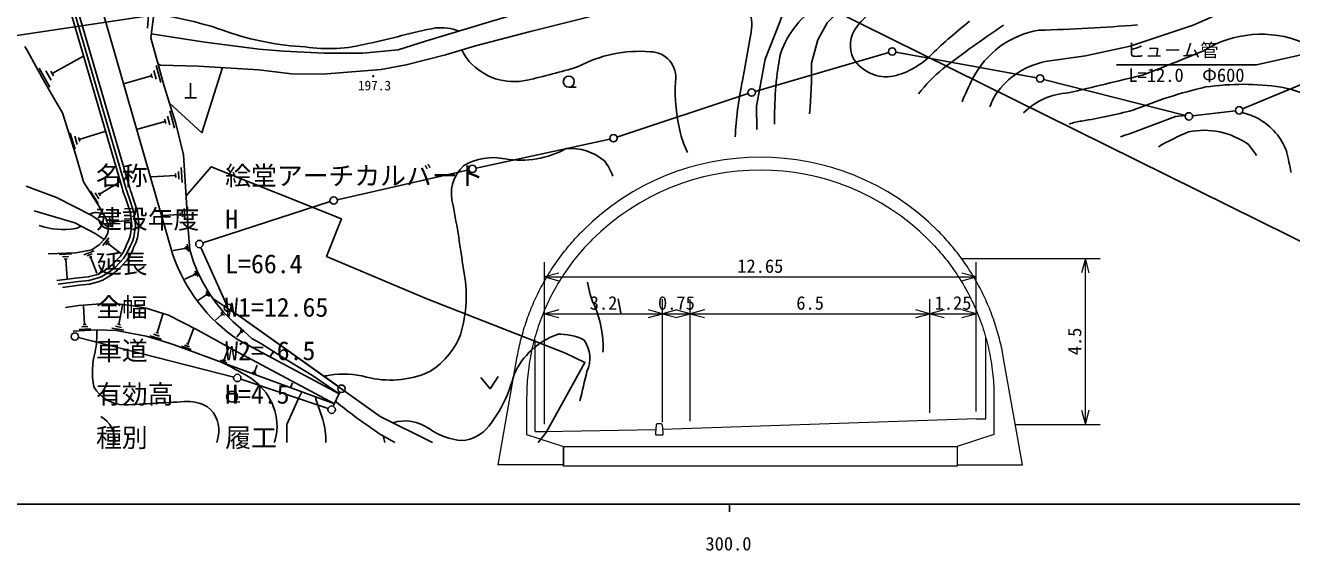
# Model space of a CAD drawing. Units: millimetres, scale not verified, with parts at other scales. Extents: x 40000 to 680000, y 20000 to 380000.
# Drawn here: x 272576 to 444150, y 198715 to 269942 of the extents above; entities that cross this region are included whole.
import ezdxf
from ezdxf.enums import TextEntityAlignment as Align

# ---------------------------------------------------------------- set-up
doc = ezdxf.new("R2010")
doc.units = ezdxf.units.MM
doc.header["$LTSCALE"] = 1000
for name, color, linetype, lineweight in [('M-BGD', 7, 'Continuous', 25), ('M-STR-HTXT', 7, 'Continuous', 13), ('M-TTL-BAND', 7, 'Continuous', 25)]:
    doc.layers.add(name, color=color, linetype=linetype, lineweight=lineweight)
doc.styles.add('ＭＳ ゴシック', font='')
doc.styles.get('ＭＳ ゴシック').set_extended_font_data('MS Gothic')

msp = doc.modelspace()

# ---------------------------------------------------------------- linework, layer by layer
at = {"layer": 'M-BGD'}
for p, q in [((275343, 286854), (286637, 248186)), ((279852, 282897), (292581, 238826)), ((258631, 266659), (337337, 278458)), ((289358, 272528), (289122, 269559)), ((472555, 227203), (381554, 272215)), ((439399, 264600), (461534, 269521)), ((371464, 260974), (389553, 266258)), ((390525, 266308), (409569, 262819)), ((276225, 263419), (280369, 265730)), ((290285, 264496), (290928, 262203)), ((420399, 264600), (439399, 264600)), ((275911, 261546), (274467, 264136)), ((276068, 262483), (275346, 263778)), ((276406, 263095), (276045, 263743)), ((289689, 263092), (286019, 262063)), ((289608, 263379), (289769, 262806)), ((289987, 263794), (290308, 262647)), ((319689, 263016), (319737, 263069)), ((410545, 262606), (429746, 257720)), ((437505, 258608), (448521, 263218)), ((294972, 260118), (294972, 262087)), ((346208, 261560), (347208, 261560)), ((294185, 260118), (295759, 260118)), ((352738, 254787), (370509, 260676)), ((291838, 257630), (292166, 256462)), ((292142, 258346), (292797, 256009)), ((430727, 257656), (436547, 258356)), ((291534, 256915), (287795, 255867)), ((291452, 257207), (291616, 256623)), ((279320, 253128), (278663, 255305)), ((279591, 253804), (279262, 254892)), ((279944, 254207), (279780, 254752)), ((279862, 254479), (283346, 255530)), ((333640, 250579), (351775, 254524)), ((293704, 250668), (293831, 248609)), ((292944, 249588), (289651, 249384)), ((292928, 249845), (292960, 249330)), ((293324, 250128), (293388, 249098)), ((314840, 246303), (332664, 250362)), ((282458, 245767), (281426, 247470)), ((282540, 246399), (282025, 247250)), ((282752, 246818), (282494, 247244)), ((282623, 247031), (285347, 248680)), ((296635, 240441), (313877, 246038)), ((284098, 242602), (283981, 243930)), ((293559, 244313), (291148, 244161)), ((293547, 244501), (293571, 244124)), ((293836, 244708), (293884, 243955)), ((294114, 245104), (294209, 243597)), ((284334, 242957), (284275, 243621)), ((284585, 243147), (284555, 243479)), ((284570, 243313), (286694, 243500)), ((283076, 240092), (283875, 241118)), ((283481, 240188), (283881, 240702)), ((283786, 240157), (283986, 240414)), ((283886, 240285), (285528, 239007)), ((286834, 241773), (286844, 241772)), ((294517, 240273), (294688, 239265)), ((277175, 238859), (278832, 238972)), ((277612, 238556), (278441, 238612)), ((280500, 238841), (281894, 239369)), ((280954, 238694), (281651, 238958)), ((281234, 238481), (281583, 238614)), ((281408, 238548), (282254, 236318)), ((294199, 239700), (292586, 239426)), ((294178, 239826), (294221, 239574)), ((294358, 239987), (294444, 239483)), ((299832, 232089), (296364, 239831)), ((277842, 238239), (278256, 238267)), ((278049, 238253), (278230, 235601)), ((295449, 236129), (294192, 235537)), ((295403, 236227), (295496, 236031)), ((295514, 236400), (295699, 236006)), ((295579, 236670), (295949, 235884)), ((296988, 233421), (297096, 233252)), ((297068, 233592), (297285, 233255)), ((297094, 233847), (297529, 233174)), ((280609, 229382), (280466, 231920)), ((285246, 229394), (285733, 231998)), ((297042, 233336), (295965, 232641)), ((290442, 228249), (291207, 230798)), ((299136, 230692), (298335, 229986)), ((299081, 230755), (299191, 230630)), ((299115, 231119), (299557, 230618)), ((299126, 230905), (299346, 230655)), ((314995, 220962), (300444, 231342)), ((281437, 228792), (279851, 228703)), ((281023, 229087), (280230, 229042)), ((280807, 229393), (280411, 229371)), ((285939, 228591), (284311, 228895)), ((285592, 228993), (284779, 229145)), ((285450, 229356), (285043, 229432)), ((290641, 228189), (290243, 228308)), ((294582, 226731), (295347, 228813)), ((301733, 228315), (301216, 227722)), ((301678, 228625), (302048, 228301)), ((301687, 228355), (301780, 228274)), ((301706, 228470), (301891, 228308)), ((279782, 227634), (300809, 222254)), ((291047, 227372), (289454, 227851)), ((290745, 227810), (289948, 228050)), ((294812, 226351), (294161, 226590)), ((294745, 226671), (294419, 226791)), ((301420, 227311), (315088, 219995)), ((295042, 225971), (293740, 226449)), ((299684, 224686), (299453, 224771)), ((299569, 224729), (300111, 226206)), ((300712, 225988), (314454, 218632)), ((306039, 225435), (305815, 225071)), ((305981, 225596), (306209, 225456)), ((306010, 225515), (306124, 225445)), ((306010, 225452), (306067, 225417)), ((299895, 224190), (298971, 224529)), ((299732, 224459), (299270, 224629)), ((303726, 223019), (303596, 223066)), ((303661, 223042), (303965, 223871)), ((301767, 221971), (313610, 217995)), ((303844, 222740), (303326, 222930)), ((303753, 222891), (303494, 222986)), ((308587, 220999), (308758, 221464)), ((308703, 220957), (308471, 221042)), ((314295, 218290), (315192, 220218)), ((300623, 218863), (301622, 218903)), ((321041, 214292), (321299, 213375))]:
    msp.add_line(p, q, dxfattribs=at)
for points in [[(257400, 295364), (259052, 295580), (260336, 295701), (262403, 295717), (263377, 295534), (264249, 295343), (265291, 295121), (265801, 294924), (267377, 294190), (268028, 293821), (269058, 293205), (269923, 292616), (270732, 291958), (271257, 291388), (271874, 290729), (272514, 289893), (272958, 289241), (273454, 288433), (273877, 287600), (274396, 286529), (285675, 247913)], [(270268, 292980), (271076, 292323), (271623, 291728), (272256, 291052), (272920, 290186), (273378, 289513), (273891, 288677), (274325, 287822), (274864, 286709), (286156, 248049)], [(408051, 284289), (405779, 283465), (402012, 281943), (397093, 280742), (392810, 279438), (391797, 278741), (389482, 278337), (368808, 276884), (361177, 276152), (353216, 275147), (345044, 273207), (335778, 270522), (326812, 267801), (323070, 266602), (318305, 266151), (313068, 266153), (307585, 266424), (304247, 266721), (296883, 267653), (289637, 268796)], [(290538, 264741), (290877, 264558), (295979, 264410), (304225, 263912), (308656, 263376), (312836, 263300), (320801, 263966), (324192, 264570), (329485, 265954), (333566, 267161), (341020, 269087), (348256, 270911), (356138, 272953), (361179, 273894), (368565, 274292), (376125, 274336), (382871, 274669), (390701, 274773), (394696, 275266), (400730, 276543), (408287, 278712), (416473, 281469), (419340, 282402)], [(455526, 268228), (454940, 268692), (452283, 271161), (450100, 272797), (448089, 274002), (445733, 274347), (442906, 274534), (439592, 273876), (430801, 269975), (422262, 267109), (416232, 265816), (410733, 265016)], [(315088, 219995), (311495, 222483), (307826, 224667), (304592, 226759), (303268, 227502), (302166, 228486), (300720, 229726), (299422, 231048), (298311, 232468), (297573, 233506), (296725, 234944), (295984, 236354), (295350, 237868), (294850, 239482), (294643, 242304), (294018, 252394), (292974, 256625), (291382, 261674), (289568, 268266), (290274, 273684)], [(371707, 255806), (371704, 255876), (371631, 258989), (372805, 265369), (374760, 270291), (375423, 272130), (375738, 273004), (375838, 274334)], [(379081, 264814), (379928, 267951), (381235, 270286), (383630, 272638)], [(272502, 267081), (272909, 266399), (274058, 264303), (275046, 262522), (276580, 259845), (277619, 258074), (279422, 252325), (280445, 248704), (282458, 245582), (283525, 243701), (283835, 242800), (283744, 241775), (283343, 240977), (282629, 240220), (282185, 239896), (281608, 239486), (280897, 239387), (279399, 239086), (275676, 238957)], [(292084, 259448), (296498, 255386), (299297, 264210)], [(429746, 257720), (428401, 257574), (422177, 255242)], [(294363, 246829), (297753, 250774), (315402, 243726), (313401, 238616), (326973, 232871), (345783, 225487), (348398, 224230), (343154, 214737), (342070, 213375)], [(272706, 248148), (276813, 246576), (281597, 244171), (283820, 242627)], [(286127, 246531), (286806, 244503), (286985, 242774), (286784, 241345), (286618, 240839), (286302, 240191), (286162, 239783), (285778, 239077), (285491, 238622), (284446, 237543), (283747, 236973), (283147, 236595), (282638, 236308), (282161, 236133), (281099, 235854), (279734, 235699), (276849, 235327)], [(286598, 246700), (287297, 244609), (287489, 242765), (287273, 241231), (287082, 240650), (286765, 239999), (286621, 239581), (286209, 238824), (285886, 238311), (284785, 237174), (284040, 236567), (283403, 236165), (282849, 235853), (282311, 235655), (281191, 235361), (279794, 235203), (277005, 234843)], [(287069, 246868), (287789, 244716), (287993, 242756), (287762, 241117), (287547, 240462), (287228, 239807), (287080, 239378), (286641, 238571), (286281, 238001), (285124, 236804), (284332, 236160), (283660, 235736), (283059, 235397), (282461, 235178), (281284, 234868), (279854, 234707), (277591, 234414)], [(283277, 240906), (282059, 241701), (279262, 243164), (273791, 244791)], [(300712, 225988), (295958, 228610), (291971, 230665), (288941, 231609), (287203, 231898), (285066, 232191), (282164, 232140), (279809, 231973), (278029, 231677)], [(297989, 232921), (299320, 232019), (302066, 230185), (320665, 216918), (327743, 213375)], [(314454, 218632), (292743, 226602), (290950, 227193), (288968, 227788), (286802, 228226), (284934, 228575), (282243, 228637), (279069, 228459)], [(336641, 222310), (335544, 220675), (334282, 222186)], [(310032, 220256), (309594, 219344), (307991, 215815), (308008, 213375)], [(311934, 219558), (311950, 219276), (312900, 216510)]]:
    msp.add_lwpolyline(points, dxfattribs=at)
for centre, radius in [((390033, 266398), 500), ((319713, 263043), 75), ((319713, 263043), 60), ((319713, 263043), 50), ((319713, 263043), 45), ((319713, 263043), 30), ((319713, 263043), 15), ((346208, 262310), 750), ((410061, 262729), 500), ((370984, 260833), 500), ((430230, 257597), 500), ((437044, 258415), 500), ((352263, 254630), 500), ((333151, 250473), 500), ((314353, 246192), 500), ((296159, 240287), 500), ((300036, 231633), 500), ((279296, 227754), 500), ((301293, 222130), 500), ((300593, 219612), 750), ((315402, 220672), 500), ((314084, 217836), 500)]:
    msp.add_circle(centre, radius, dxfattribs=at)
for centre, radius, start, end in [((363735, 270112), 7257, 345.6113, 35.23358), ((283626, 223350), 48544, 70.52374, 82.47114), ((386280, 262355), 11971, 122.86172, 163.79657), ((395974, 261355), 13626, 126.7246, 141.98862), ((338784, 211593), 58954, 100.37459, 104.97423), ((328821, 262220), 7392, 70.16111, 95.07458), ((388443, 267211), 4087, 141.64463, 206.28709), ((443516, 215891), 69500, 128.21856, 133.81861), ((487151, 147028), 147786, 123.72665, 127.64821), ((402478, 527958), 258793, 271.64411, 274.60431), ((312219, 304201), 37214, 250.52374, 267.33245), ((310543, 314033), 47312, 280.25774, 285.95872), ((239823, 288367), 132469, 348.59508, 351.29076), ((411935, 257066), 12373, 99.45322, 152.95145), ((440041, 253914), 14818, 67.72805, 121.99124), ((313664, 287306), 20526, 261.09436, 284.97588), ((337232, 269029), 6020, 203.64791, 221.47813), ((355792, 248725), 17691, 85.25059, 118.35443), ((357233, 262891), 3464, 350.72585, 89.60064), ((387799, 273274), 10492, 283.11025, 316.39209), ((292095, 604659), 366047, 291.11022, 292.50253), ((338795, 270410), 8105, 221.47813, 282.57773), ((314130, 377058), 117568, 282.99134, 286.43374), ((422586, 257510), 48498, 170.2834, 181.15336), ((319149, 263480), 59946, 354.677, 1.27523), ((389234, 268269), 5298, 212.77432, 280.26879), ((412834, 254626), 10600, 101.43311, 149.15584), ((412835, 245074), 24785, 130.06788, 141.01568), ((438075, 243828), 41674, 153.08354, 157.78843), ((640652, -661940), 950163, 103.1845, 103.80779), ((385094, 261138), 24472, 177.20241, 193.91642), ((418567, 252310), 49876, 168.59508, 177.11901), ((446966, 199103), 64123, 103.0082, 112.31653), ((437573, 226685), 35258, 81.60423, 98.21948), ((439766, 245988), 15855, 54.50232, 79.25895), ((426775, 249927), 25171, 156.26066, 159.13435), ((414317, 251612), 9164, 92.7261, 135.28577), ((402488, 336733), 80855, 279.41277, 284.41521), ((435625, 249929), 8370, 60.9207, 77.52715), ((416945, 248100), 8952, 97.91905, 109.05536), ((432240, 245180), 10524, 54.97987, 101.21537), ((435625, 249929), 8370, 20.36922, 60.9207), ((378183, 260078), 17520, 195.98772, 204.95034), ((428904, 234413), 21888, 107.89783, 111.33438), ((445778, 218688), 39978, 112.94541, 119.48522), ((339668, 264511), 12859, 260.78048, 298.72044), ((346471, 246352), 6910, 48.77796, 95.18128), ((429986, 246619), 10969, 31.25045, 40.88398), ((268407, 214873), 179134, 11.29944, 12.23732), ((335514, 247081), 5220, 133.16339, 197.22249), ((335940, 244262), 7739, 77.55389, 121.09875), ((345785, 247247), 6781, 19.39775, 39.38714), ((345528, 247157), 7052, 19.36373, 19.39775), ((300414, 251978), 15290, 195.41943, 200.86874), ((300414, 251978), 14790, 195.40497, 200.90863), ((300414, 251978), 14290, 195.38976, 200.95059), ((298897, 236125), 11062, 248.89887, 248.89887), ((177372, 216329), 155916, 7.5707, 10.79656), ((282196, 242534), 2020, 60.57221, 117.08279), ((277721, 252339), 10079, 250.93948, 279.4199), ((279075, 244183), 1811, 279.4199, 305.61175), ((313995, 246113), 22620, 198.79267, 236.22563), ((314780, 233201), 17537, 342.6922, 12.07783), ((361990, 237317), 13438, 189.47799, 204.03733), ((336757, 226307), 14094, 358.20786, 23.13188), ((321770, 226424), 31793, 8.10226, 11.70624), ((269480, 228167), 12798, 348.79555, 2.09866), ((322122, 231628), 10082, 299.48443, 338.81186), ((348194, 218337), 10331, 109.98106, 155.57329), ((345068, 221059), 7000, 62.61353, 93.30994), ((344733, 224806), 4328, 335.34903, 34.76886), ((291960, 222939), 10297, 164.56172, 191.17523), ((297256, 236146), 54565, 348.90759, 349.14015), ((286331, 195907), 31105, 58.09824, 65.70374), ((298753, 215477), 7930, 356.18963, 59.56546), ((316184, 207062), 15627, 98.73711, 101.66014), ((315692, 210267), 12385, 75.52991, 98.73711), ((322053, 234915), 13071, 255.52991, 292.643), ((320451, 227202), 18904, 322.14361, 345.93937), ((607349, 159570), 266346, 166.22256, 167.09947), ((286055, 223292), 4809, 209.22977, 269.20127), ((269048, 594421), 376319, 272.57994, 273.81609), ((294474, 213244), 5705, 60.68866, 93.81609), ((294700, 215007), 4111, 348.20333, 51.37688), ((362321, 277692), 75674, 230.90958, 236.63917), ((280746, 213525), 3972, 357.8338, 58.75153), ((299983, 213246), 13323, 0.5532, 14.18187), ((324002, 210622), 5686, 54.83273, 106.74057), ((299159, 215969), 7575, 339.97297, 352.27382), ((384864, 323587), 126565, 239.54215, 240.55085), ((332523, 222716), 9108, 234.83273, 265.00493), ((331342, 218737), 5110, 274.36101, 322.14361), ((294354, 215145), 4479, 336.7231, 347.37978)]:
    msp.add_arc(centre, radius, start, end, dxfattribs=at)
at = {"layer": 'M-STR-HTXT'}
for p, q in [((342920, 215853), (342920, 237836)), ((399416, 238336), (418200, 238336)), ((401393, 217598), (401393, 237836)), ((416200, 238336), (415682, 236405)), ((416200, 215836), (416200, 238336)), ((416718, 236405), (416200, 238336)), ((344852, 236354), (342920, 235836)), ((342920, 235836), (401393, 235836)), ((342920, 235836), (344852, 235319)), ((401393, 235836), (399461, 236354)), ((399461, 235319), (401393, 235836)), ((358917, 216156), (358917, 232836)), ((358917, 216156), (358917, 232836)), ((362665, 216284), (362665, 232836)), ((362665, 216284), (362665, 232836)), ((395147, 217386), (395147, 232836)), ((395147, 217386), (395147, 232836)), ((344852, 231354), (342920, 230836)), ((342920, 230836), (358917, 230836)), ((342920, 230836), (344852, 230319)), ((358917, 230836), (356986, 231354)), ((356986, 230319), (358917, 230836)), ((360849, 231354), (358917, 230836)), ((358917, 230836), (362665, 230836)), ((358917, 230836), (360849, 230319)), ((362665, 230836), (360733, 231354)), ((360733, 230319), (362665, 230836)), ((364597, 231354), (362665, 230836)), ((362665, 230836), (395147, 230836)), ((362665, 230836), (364597, 230319)), ((395147, 230836), (393215, 231354)), ((393215, 230319), (395147, 230836)), ((397078, 231354), (395147, 230836)), ((395147, 230836), (401393, 230836)), ((395147, 230836), (397078, 230319)), ((401393, 230836), (399461, 231354)), ((399461, 230319), (401393, 230836)), ((341670, 214853), (341670, 227309)), ((402708, 216600), (402708, 227673)), ((401458, 216600), (358917, 215156)), ((401458, 216600), (402708, 216600)), ((415682, 217768), (416200, 215836)), ((416200, 215836), (416718, 217768)), ((341670, 214853), (342920, 214853)), ((342920, 214853), (357958, 215154)), ((358047, 215766), (357958, 214654)), ((357958, 214654), (357958, 214404)), ((358719, 215904), (358196, 215904)), ((358869, 215766), (358958, 214654)), ((358958, 214654), (358958, 214404)), ((406700, 215836), (418200, 215836)), ((357958, 214404), (358958, 214404))]:
    msp.add_line(p, q, dxfattribs=at)
for points in [[(349352, 240859), (349088, 240591), (348826, 240319), (348568, 240045), (348314, 239767), (348063, 239486), (347815, 239202), (347571, 238915), (347331, 238625), (347094, 238331), (346861, 238035), (346631, 237736), (346406, 237435), (346184, 237130), (345966, 236823), (345752, 236513), (345541, 236200), (345335, 235885), (345132, 235567), (344934, 235247), (344740, 234924), (344549, 234599), (344363, 234271), (344180, 233942), (344002, 233610), (343828, 233275), (343659, 232939), (343493, 232601), (343332, 232260), (343174, 231918), (343022, 231573), (342873, 231227), (342729, 230879), (342589, 230529), (342454, 230177), (342322, 229824), (342196, 229469), (342074, 229113), (341956, 228755), (341843, 228395), (341734, 228035), (341629, 227673), (341530, 227309), (341434, 226945), (341344, 226579), (341258, 226212), (341176, 225844), (341099, 225475), (341027, 225106), (340959, 224735), (340896, 224363), (340837, 223991), (340783, 223618), (340734, 223245), (340690, 222871), (340650, 222496), (340615, 222121), (340584, 221745), (340558, 221369), (340537, 220993), (340521, 220617), (340509, 220240), (340502, 219863), (340500, 219486), (340500, 214486), (345500, 212836), (345500, 210336), (336643, 210336), (339235, 225039), (339291, 225344), (339349, 225648), (339410, 225952), (339474, 226256), (339542, 226558), (339612, 226860), (339685, 227162), (339760, 227462), (339839, 227762), (339921, 228061), (340006, 228359), (340093, 228657), (340183, 228954), (340277, 229249), (340373, 229544), (340472, 229838), (340573, 230131), (340678, 230422), (340785, 230713), (340896, 231003), (341009, 231292), (341125, 231579), (341243, 231866), (341365, 232151), (341489, 232435), (341616, 232718), (341746, 233000), (341878, 233280), (342013, 233559), (342151, 233837), (342291, 234113), (342434, 234388), (342580, 234662), (342729, 234934), (342880, 235205), (343034, 235474), (343190, 235742), (343349, 236008), (343510, 236273), (343674, 236536), (343841, 236797), (344010, 237057), (344182, 237315), (344356, 237572), (344532, 237827), (344711, 238080), (344893, 238331), (345077, 238581), (345263, 238828), (345452, 239074), (345643, 239318), (345836, 239561), (346032, 239801), (346230, 240040), (346431, 240276), (346634, 240511), (346839, 240743), (347046, 240974), (347255, 241202), (347467, 241429), (347681, 241653), (347897, 241876), (348115, 242096)], [(394961, 240859), (395226, 240591), (395487, 240319), (395745, 240045), (396000, 239767), (396251, 239486), (396498, 239202), (396742, 238915), (396983, 238625), (397219, 238331), (397452, 238035), (397682, 237736), (397907, 237435), (398129, 237130), (398347, 236823), (398562, 236513), (398772, 236200), (398978, 235885), (399181, 235567), (399379, 235247), (399574, 234924), (399764, 234599), (399950, 234271), (400133, 233942), (400311, 233610), (400485, 233275), (400655, 232939), (400820, 232601), (400982, 232260), (401139, 231918), (401292, 231573), (401440, 231227), (401584, 230879), (401724, 230529), (401860, 230177), (401991, 229824), (402117, 229469), (402240, 229113), (402357, 228755), (402471, 228395), (402579, 228035), (402684, 227673), (402784, 227309), (402879, 226945), (402970, 226579), (403056, 226212), (403137, 225844), (403214, 225475), (403287, 225106), (403354, 224735), (403417, 224363), (403476, 223991), (403530, 223618), (403579, 223245), (403623, 222871), (403663, 222496), (403698, 222121), (403729, 221745), (403755, 221369), (403776, 220993), (403792, 220617), (403804, 220240), (403811, 219863), (403813, 219486), (403813, 214486), (398813, 212836), (398813, 210336), (407670, 210336), (405078, 225039), (405022, 225344), (404964, 225648), (404903, 225952), (404839, 226256), (404772, 226558), (404702, 226860), (404629, 227162), (404553, 227462), (404474, 227762), (404392, 228061), (404308, 228359), (404220, 228657), (404130, 228954), (404037, 229249), (403941, 229544), (403842, 229838), (403740, 230131), (403635, 230422), (403528, 230713), (403417, 231003), (403304, 231292), (403189, 231579), (403070, 231866), (402948, 232151), (402824, 232435), (402697, 232718), (402568, 233000), (402435, 233280), (402300, 233559), (402162, 233837), (402022, 234113), (401879, 234388), (401733, 234662), (401584, 234934), (401433, 235205), (401280, 235474), (401123, 235742), (400964, 236008), (400803, 236273), (400639, 236536), (400472, 236797), (400303, 237057), (400132, 237315), (399957, 237572), (399781, 237827), (399602, 238080), (399420, 238331), (399236, 238581), (399050, 238828), (398861, 239074), (398670, 239318), (398477, 239561), (398281, 239801), (398083, 240040), (397882, 240276), (397680, 240511), (397475, 240743), (397267, 240974), (397058, 241202), (396846, 241429), (396632, 241653), (396416, 241876), (396198, 242096)]]:
    msp.add_lwpolyline(points, dxfattribs=at)
msp.add_lwpolyline([(345500, 212836), (398813, 212836), (398813, 210186), (345500, 210186)], close=True, dxfattribs=at)
for centre, radius, start, end in [((372157, 218055), 34000, 45, 135), ((372157, 218055), 32250, 45, 135), ((358196, 215754), 150, 90, 175.42634), ((358719, 215754), 150, 4.57365, 90)]:
    msp.add_arc(centre, radius, start, end, dxfattribs=at)
at = {"layer": 'M-TTL-BAND'}
for p, q in [((40000, 205000), (579000, 205000)), ((368000, 205000), (368000, 204000))]:
    msp.add_line(p, q, dxfattribs=at)

# ---------------------------------------------------------------- texts
at = {"layer": 'M-BGD', "style": 'ＭＳ ゴシック'}
for s, height, p in [('ヒュ－ム管', 1833, (421774, 265100)), ('197.3 ', 1320, (317640, 260725))]:
    msp.add_text(s, height=height, dxfattribs=at).set_placement(p, align=Align.BOTTOM_LEFT)
msp.add_text('L=12.0\u3000Φ600', height=1833, dxfattribs=at).set_placement((429899, 264100), align=Align.TOP_CENTER)
at = {"layer": 'M-STR-HTXT', "style": 'ＭＳ ゴシック'}
for s, p in [('名称\u3000\u3000\u3000絵堂アーチカルバート', (282157, 250836)), ('建設年度\u3000H', (282157, 244945))]:
    msp.add_text(s, height=2566, dxfattribs=at).set_placement(p, align=Align.TOP_LEFT)
for s, p in [('延長\u3000\u3000\u3000L=66.4', (282157, 235554)), ('全幅\u3000\u3000\u3000W1=12.65', (282157, 229663)), ('車道\u3000\u3000\u3000W2= 6.5', (282157, 223772)), ('有効高\u3000  H=4.5', (282157, 217881)), ('種別\u3000\u3000\u3000履工', (282157, 211990))]:
    msp.add_text(s, height=2566, dxfattribs=at).set_placement(p, align=Align.BOTTOM_LEFT)
for s, p in [('12.65', (372157, 235836)), ('3.2', (350919, 230836)), ('0.75', (360791, 230836)), ('6.5', (378906, 230836)), ('1.25', (398270, 230836))]:
    msp.add_text(s, height=1833, dxfattribs=at).set_placement(p, align=Align.BOTTOM_CENTER)
msp.add_text('4.5', height=1833, rotation=90, dxfattribs=at).set_placement((416200, 227086), align=Align.BOTTOM_CENTER)
at = {"layer": 'M-TTL-BAND', "style": 'ＭＳ ゴシック'}
msp.add_text('300.0', height=1833, dxfattribs=at).set_placement((367844, 198195), align=Align.BOTTOM_CENTER)

doc.saveas('drawing.dxf')
